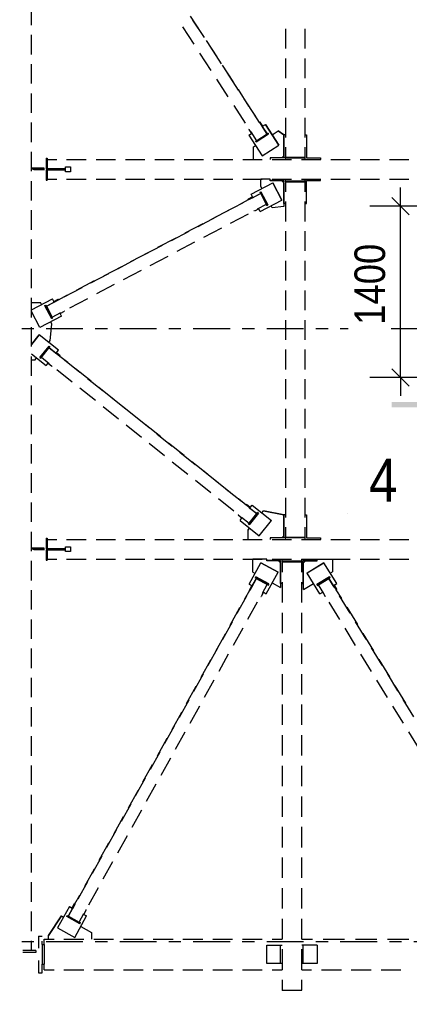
# Model space of a CAD drawing. Header units: millimetres. Extents: x -50 to 544, y -173 to 247.
# Drawn here: x 0.3 to 32.1, y -4 to 75.2 of the extents above; entities that cross this region are included whole.
import ezdxf

# ---------------------------------------------------------------- set-up
doc = ezdxf.new("R2010")
doc.units = ezdxf.units.MM
doc.linetypes.add('XKITLINE00', pattern=[0])
doc.linetypes.add('XKITLINE03', pattern=[6, 3, -1, 1, -1])
for name, color, linetype, lineweight in [('Part', 2, 'Continuous', 0), ('S-GRID', 1, 'Continuous', 0), ('Section', 6, 'Continuous', 0), ('Z-DIMENSIONS', 1, 'Continuous', 0)]:
    doc.layers.add(name, color=color, linetype=linetype, lineweight=lineweight)
doc.styles.add('GOST type A', font='ARIAL.TTF')

msp = doc.modelspace()

# ---------------------------------------------------------------- hatches: boundary and pattern name
at = {"layer": 'Section'}
msp.add_hatch(color=256, dxfattribs=at).paths.add_polyline_path([(30.642, 43.999), (37.242, 43.999), (37.242, 43.579), (30.642, 43.579)], flags=17)

# ---------------------------------------------------------------- linework, layer by layer
at = {"layer": 'Part', "linetype": 'XKITLINE00', "lineweight": 0}
for p, q in [((1.25, 74.751), (1.25, 76.341)), ((15.094, 74.164), (14.226, 75.499)), ((14.519, 73.197), (13.588, 74.629)), ((15.357, 73.742), (14.427, 75.173)), ((1.25, 72.368), (1.25, 73.957)), ((21.974, 74.464), (21.974, 72.851)), ((23.574, 72.851), (23.574, 74.464)), ((16.395, 72.162), (15.528, 73.496)), ((16.752, 71.595), (15.822, 73.027)), ((15.914, 71.05), (14.984, 72.482)), ((1.25, 69.984), (1.25, 71.573)), ((17.697, 70.16), (16.829, 71.494)), ((21.974, 72.045), (21.974, 70.432)), ((23.574, 70.432), (23.574, 72.045)), ((18.148, 69.448), (17.218, 70.88)), ((17.309, 68.904), (16.379, 70.335)), ((1.25, 67.6), (1.25, 69.189)), ((18.998, 68.157), (18.13, 69.492)), ((21.974, 69.625), (21.974, 68.013)), ((23.574, 68.013), (23.574, 69.625)), ((18.705, 66.757), (17.775, 68.188)), ((19.543, 67.302), (18.613, 68.733)), ((19.865, 66.823), (19.432, 67.49)), ((1.25, 65.216), (1.25, 66.805)), ((19.863, 66.821), (19.897, 66.843)), ((19.897, 66.836), (19.863, 66.814)), ((19.863, 66.821), (19.863, 66.814)), ((19.863, 66.814), (20.081, 66.479)), ((20.115, 66.508), (19.897, 66.843)), ((19.897, 66.843), (19.897, 66.836)), ((20.115, 66.501), (19.897, 66.836)), ((20.474, 65.87), (20.008, 66.586)), ((20.113, 66.504), (20.333, 66.647)), ((20.113, 66.503), (20.333, 66.645)), ((20.333, 66.645), (20.333, 66.647)), ((20.333, 66.647), (21.423, 64.97)), ((21.423, 64.968), (20.333, 66.645)), ((21.974, 67.206), (21.974, 65.593)), ((23.574, 65.593), (23.574, 67.206)), ((18.991, 66.255), (19.019, 66.273)), ((18.991, 66.248), (19.022, 66.268)), ((18.991, 66.255), (18.991, 66.248)), ((18.991, 66.248), (19.209, 65.912)), ((18.991, 65.775), (19.207, 65.915)), ((18.991, 65.773), (19.208, 65.914)), ((18.991, 65.775), (18.991, 65.773)), ((18.991, 65.773), (20.081, 64.097)), ((19.635, 65.325), (19.17, 66.041)), ((19.209, 65.912), (19.24, 65.933)), ((20.557, 65.923), (19.551, 65.269)), ((20.601, 65.856), (19.595, 65.202)), ((19.635, 65.325), (20.474, 65.87)), ((20.05, 66.522), (20.052, 66.523)), ((20.077, 66.48), (20.079, 66.482)), ((20.078, 66.479), (20.08, 66.481)), ((20.115, 66.501), (20.081, 66.479)), ((20.082, 66.48), (20.474, 65.878)), ((20.115, 66.508), (20.115, 66.501)), ((20.47, 65.876), (20.557, 65.933)), ((20.474, 65.878), (20.474, 65.87)), ((20.601, 65.866), (20.557, 65.933)), ((20.557, 65.933), (20.557, 65.923)), ((20.601, 65.856), (20.557, 65.923)), ((20.601, 65.856), (20.601, 65.866)), ((20.876, 65.809), (21.381, 66.136)), ((20.877, 65.808), (21.381, 66.135)), ((21.381, 66.135), (21.381, 66.136)), ((21.381, 66.136), (21.834, 65.795)), ((21.834, 65.794), (21.381, 66.135)), ((21.834, 65.795), (21.834, 65.794)), ((21.834, 64.094), (21.834, 65.794)), ((21.974, 65.799), (21.854, 65.799)), ((21.854, 65.799), (21.854, 63.919)), ((23.574, 65.799), (23.694, 65.799)), ((23.694, 65.799), (23.694, 63.919)), ((19.551, 65.279), (19.631, 65.331)), ((19.551, 65.269), (19.551, 65.279)), ((19.595, 65.202), (19.551, 65.269)), ((21.423, 64.968), (21.423, 64.97)), ((1.25, 62.832), (1.25, 64.421)), ((19.368, 64.829), (19.535, 64.937)), ((19.368, 64.827), (19.535, 64.936)), ((19.368, 64.827), (19.368, 64.829)), ((19.368, 63.799), (19.368, 64.827)), ((20.081, 64.097), (21.423, 64.968)), ((21.974, 64.787), (21.974, 63.981)), ((23.574, 63.981), (23.574, 64.787)), ((2.445, 63.899), (2.445, 63.039)), ((2.445, 63.899), (2.525, 63.899)), ((2.525, 63.899), (2.525, 63.039)), ((2.525, 63.799), (3.323, 63.799)), ((4.121, 63.799), (5.717, 63.799)), ((6.515, 63.799), (8.111, 63.799)), ((8.909, 63.799), (10.504, 63.799)), ((11.302, 63.799), (12.898, 63.799)), ((13.696, 63.799), (15.292, 63.799)), ((16.09, 63.799), (17.686, 63.799)), ((18.484, 63.799), (20.08, 63.799)), ((21.674, 63.934), (20.724, 63.934)), ((20.724, 63.934), (20.724, 63.919)), ((21.854, 63.919), (20.724, 63.919)), ((20.724, 63.919), (20.724, 63.799)), ((20.878, 63.799), (22.474, 63.799)), ((21.834, 64.094), (21.674, 63.934)), ((21.974, 63.799), (21.974, 63.981)), ((21.974, 63.981), (23.574, 63.981)), ((22.014, 63.941), (22.014, 63.981)), ((22.014, 63.941), (23.534, 63.941)), ((23.271, 63.799), (24.867, 63.799)), ((23.534, 63.941), (23.534, 63.981)), ((23.574, 63.799), (23.574, 63.981)), ((23.694, 63.919), (24.824, 63.919)), ((24.824, 63.919), (24.824, 63.799)), ((25.665, 63.799), (27.261, 63.799)), ((28.059, 63.799), (29.655, 63.799)), ((30.453, 63.799), (32.049, 63.799)), ((1.25, 63.119), (2.245, 63.119)), ((1.25, 63.039), (1.445, 63.039)), ((2.305, 63.039), (1.445, 63.039)), ((1.445, 62.959), (1.445, 63.039)), ((2.305, 62.959), (1.445, 62.959)), ((2.245, 63.119), (2.245, 63.039)), ((2.445, 63.039), (2.525, 63.039)), ((2.445, 62.959), (2.445, 62.099)), ((2.445, 62.959), (2.525, 62.959)), ((2.525, 63.049), (4.025, 63.049)), ((2.525, 62.959), (2.525, 62.099)), ((2.525, 62.949), (4.025, 62.949)), ((4.025, 63.039), (3.165, 63.039)), ((4.025, 62.959), (3.165, 62.959)), ((4.025, 63.199), (4.425, 63.199)), ((4.025, 63.039), (4.025, 63.199)), ((4.025, 62.959), (4.025, 63.039)), ((4.025, 62.799), (4.025, 62.959)), ((4.425, 62.799), (4.025, 62.799)), ((4.425, 63.199), (4.425, 62.799)), ((1.25, 60.448), (1.25, 62.037)), ((2.445, 62.099), (2.525, 62.099)), ((2.525, 62.199), (3.323, 62.199)), ((4.121, 62.199), (5.717, 62.199)), ((6.515, 62.199), (8.111, 62.199)), ((8.909, 62.199), (10.504, 62.199)), ((11.302, 62.199), (12.898, 62.199)), ((13.696, 62.199), (15.292, 62.199)), ((16.09, 62.199), (17.686, 62.199)), ((18.484, 62.199), (20.08, 62.199)), ((19.172, 60.966), (20.942, 61.898)), ((19.172, 60.965), (20.942, 61.897)), ((19.964, 62.197), (19.964, 62.199)), ((20.724, 62.197), (19.964, 62.197)), ((19.964, 61.609), (19.964, 62.197)), ((20.724, 62.079), (20.724, 62.199)), ((20.724, 62.057), (20.724, 62.079)), ((21.854, 62.079), (20.724, 62.079)), ((21.674, 62.064), (20.724, 62.064)), ((21.674, 62.057), (20.724, 62.057)), ((20.878, 62.199), (22.474, 62.199)), ((20.942, 61.897), (20.942, 61.898)), ((20.942, 61.898), (21.687, 60.483)), ((21.687, 60.481), (20.942, 61.897)), ((21.674, 62.064), (21.674, 62.057)), ((21.834, 61.903), (21.674, 62.064)), ((21.834, 61.897), (21.674, 62.057)), ((21.834, 61.903), (21.834, 61.897)), ((21.834, 61.897), (21.834, 59.968)), ((21.854, 60.199), (21.854, 62.079)), ((21.974, 61.967), (21.974, 62.199)), ((21.974, 61.987), (22.014, 61.987)), ((21.974, 61.967), (21.974, 61.162)), ((23.534, 62.026), (22.014, 62.026)), ((22.014, 62.026), (22.014, 61.959)), ((22.014, 61.999), (23.534, 61.999)), ((22.014, 61.959), (23.534, 61.959)), ((23.574, 61.959), (22.066, 61.959)), ((23.271, 62.199), (24.867, 62.199)), ((23.534, 61.959), (23.534, 62.026)), ((23.534, 61.987), (23.574, 61.987)), ((23.574, 61.967), (23.574, 62.199)), ((23.574, 61.162), (23.574, 61.967)), ((23.694, 60.199), (23.694, 62.079)), ((23.694, 62.079), (24.824, 62.079)), ((24.824, 62.079), (24.824, 62.199)), ((25.665, 62.199), (27.261, 62.199)), ((28.059, 62.199), (29.655, 62.199)), ((30.453, 62.199), (32.049, 62.199)), ((19.22, 60.643), (19.948, 61.026)), ((19.312, 60.699), (19.945, 61.033)), ((19.902, 61.123), (19.973, 61.161)), ((19.973, 61.151), (19.902, 61.113)), ((19.902, 61.113), (19.902, 61.123)), ((19.902, 61.113), (20.462, 60.052)), ((20.057, 61.432), (19.964, 61.609)), ((20.532, 60.099), (19.973, 61.161)), ((19.973, 61.161), (19.973, 61.151)), ((19.973, 61.151), (20.532, 60.089)), ((17.034, 59.491), (18.491, 60.259)), ((18.215, 60.131), (18.953, 60.52)), ((19.291, 60.738), (18.939, 60.553)), ((18.939, 60.545), (19.293, 60.732)), ((18.939, 60.553), (18.939, 60.545)), ((18.958, 60.51), (18.939, 60.545)), ((19.312, 60.696), (18.958, 60.51)), ((19.172, 60.965), (19.172, 60.966)), ((19.312, 60.699), (19.172, 60.965)), ((19.293, 60.735), (19.293, 60.732)), ((19.293, 60.732), (19.312, 60.696)), ((19.307, 60.706), (19.308, 60.707)), ((19.31, 60.7), (19.311, 60.701)), ((19.311, 60.699), (19.312, 60.699)), ((19.312, 60.696), (19.312, 60.699)), ((19.918, 59.549), (21.687, 60.481)), ((21.687, 60.483), (21.687, 60.481)), ((21.974, 60.357), (21.974, 58.747)), ((23.574, 58.747), (23.574, 60.357)), ((1.25, 58.064), (1.25, 59.653)), ((16, 58.964), (17.476, 59.742)), ((19.443, 59.59), (19.426, 59.621)), ((19.797, 59.776), (19.443, 59.59)), ((19.686, 59.758), (20.414, 60.142)), ((19.78, 59.808), (19.797, 59.776)), ((19.918, 59.549), (19.781, 59.808)), ((19.797, 59.776), (19.797, 59.779)), ((20.462, 60.052), (20.532, 60.089)), ((20.532, 60.089), (20.532, 60.099)), ((20.896, 59.84), (20.803, 60.016)), ((21.834, 59.968), (20.896, 59.84)), ((21.974, 60.199), (21.854, 60.199)), ((23.574, 60.199), (23.694, 60.199)), ((14.849, 58.34), (16.306, 59.108)), ((17.5, 58.607), (18.957, 59.374)), ((12.663, 57.189), (14.12, 57.956)), ((13.785, 57.798), (15.262, 58.576)), ((15.315, 57.456), (16.772, 58.223)), ((21.974, 57.942), (21.974, 56.331)), ((23.574, 56.331), (23.574, 57.942)), ((1.25, 55.68), (1.25, 57.269)), ((11.57, 56.631), (13.047, 57.409)), ((13.129, 56.304), (14.586, 57.072)), ((10.477, 56.038), (11.935, 56.805)), ((8.292, 54.887), (9.749, 55.654)), ((9.356, 55.465), (10.832, 56.242)), ((10.944, 55.153), (12.401, 55.921)), ((21.974, 55.526), (21.974, 53.916)), ((23.574, 53.916), (23.574, 55.526)), ((1.25, 53.296), (1.25, 54.885)), ((7.141, 54.298), (8.617, 55.076)), ((8.758, 54.002), (10.215, 54.769)), ((4.926, 53.131), (6.403, 53.909)), ((6.106, 53.735), (7.563, 54.503)), ((3.921, 52.584), (5.378, 53.352)), ((6.572, 52.851), (8.03, 53.618)), ((21.974, 53.111), (21.974, 51.5)), ((23.574, 51.5), (23.574, 53.111)), ((1.25, 50.912), (1.25, 52.501)), ((1.25, 51.526), (2.961, 52.427)), ((1.25, 51.525), (2.961, 52.426)), ((3.082, 52.197), (2.961, 52.427)), ((2.961, 52.427), (2.961, 52.426)), ((3.082, 52.196), (2.961, 52.426)), ((3.082, 52.2), (3.436, 52.386)), ((3.436, 52.379), (3.082, 52.193)), ((3.101, 52.158), (3.455, 52.344)), ((3.455, 52.351), (3.436, 52.386)), ((3.436, 52.386), (3.436, 52.379)), ((3.455, 52.344), (3.436, 52.379)), ((3.45, 52.354), (4.188, 52.743)), ((3.455, 52.344), (3.455, 52.351)), ((4.387, 51.7), (5.844, 52.467)), ((1.25, 52.139), (1.983, 52.139)), ((1.25, 52.138), (1.983, 52.138)), ((2.077, 51.961), (1.983, 52.139)), ((1.983, 52.139), (1.983, 52.138)), ((2.076, 51.961), (1.983, 52.138)), ((2.346, 51.876), (2.417, 51.913)), ((2.346, 51.866), (2.417, 51.904)), ((2.346, 51.866), (2.346, 51.876)), ((2.906, 50.805), (2.346, 51.866)), ((2.417, 51.904), (2.417, 51.913)), ((2.464, 51.825), (2.417, 51.913)), ((2.976, 50.842), (2.417, 51.904)), ((2.464, 51.817), (3.192, 52.2)), ((2.464, 51.825), (3.1, 52.16)), ((2.464, 51.825), (2.464, 51.817)), ((2.464, 51.817), (2.93, 50.932)), ((3.082, 52.193), (3.082, 52.2)), ((3.101, 52.158), (3.082, 52.193)), ((1.937, 50.078), (1.25, 51.383)), ((3.707, 51.01), (1.937, 50.078)), ((2.906, 50.805), (2.976, 50.842)), ((2.93, 50.932), (3.658, 51.316)), ((2.977, 50.852), (2.933, 50.934)), ((2.976, 50.842), (2.977, 50.852)), ((3.586, 51.238), (3.569, 51.269)), ((3.586, 51.238), (3.939, 51.424)), ((3.707, 51.01), (3.587, 51.238)), ((3.707, 51.012), (3.587, 51.238)), ((3.707, 51.012), (3.707, 51.01)), ((3.939, 51.424), (3.923, 51.455)), ((3.939, 51.431), (3.926, 51.457)), ((3.939, 51.424), (3.939, 51.431)), ((1.25, 48.528), (1.25, 50.117)), ((2.787, 49.017), (2.915, 50.369)), ((2.915, 50.37), (2.823, 50.545)), ((2.915, 50.369), (2.823, 50.545)), ((2.915, 50.369), (2.915, 50.37)), ((2.915, 50.37), (2.915, 50.369)), ((21.974, 50.695), (21.974, 49.085)), ((23.574, 49.085), (23.574, 50.695)), ((1.25, 48.696), (1.881, 49.485)), ((1.881, 49.484), (1.25, 48.694)), ((3.443, 48.237), (1.881, 49.485)), ((1.881, 49.485), (1.881, 49.484)), ((3.443, 48.235), (1.881, 49.484)), ((1.944, 47.641), (2.693, 48.578)), ((1.944, 47.631), (2.694, 48.569)), ((2.007, 47.581), (2.756, 48.519)), ((2.662, 48.861), (2.787, 49.017)), ((2.694, 48.569), (2.693, 48.578)), ((2.693, 48.578), (2.756, 48.528)), ((2.694, 48.569), (2.756, 48.519)), ((2.694, 48.442), (3.322, 47.94)), ((2.698, 48.446), (3.256, 48.001)), ((2.756, 48.519), (2.756, 48.528)), ((1.25, 47.94), (2.444, 46.986)), ((1.25, 46.144), (1.25, 47.733)), ((1.538, 47.455), (1.663, 47.61)), ((1.944, 47.641), (1.944, 47.631)), ((1.944, 47.631), (2.007, 47.581)), ((2.07, 47.661), (2.698, 47.159)), ((3.256, 48.001), (3.443, 48.235)), ((3.256, 47.998), (3.281, 48.029)), ((3.256, 48.001), (3.256, 47.998)), ((3.256, 47.998), (3.568, 47.749)), ((3.281, 48.029), (3.281, 48.032)), ((3.593, 47.78), (3.281, 48.029)), ((3.283, 48.035), (3.593, 47.787)), ((3.443, 48.235), (3.443, 48.237)), ((3.568, 47.749), (3.593, 47.78)), ((3.574, 47.756), (4.207, 47.25)), ((3.593, 47.787), (3.593, 47.78)), ((21.974, 48.28), (21.974, 46.669)), ((23.574, 46.669), (23.574, 48.28)), ((1.25, 47.455), (1.538, 47.455)), ((2.444, 46.986), (2.628, 47.215)), ((2.607, 47.186), (2.629, 47.214)), ((2.607, 47.189), (2.607, 47.186)), ((2.607, 47.186), (2.919, 46.936)), ((2.919, 46.936), (2.942, 46.964)), ((3.95, 47.439), (5.205, 46.436)), ((3.325, 46.658), (4.581, 45.655)), ((4.841, 46.745), (6.107, 45.733)), ((1.25, 43.76), (1.25, 45.35)), ((5.832, 45.935), (7.088, 44.932)), ((6.74, 45.227), (8.006, 44.216)), ((21.974, 45.864), (21.974, 44.254)), ((23.574, 44.254), (23.574, 45.864)), ((5.208, 45.154), (6.463, 44.151)), ((7.715, 44.431), (8.97, 43.428)), ((7.091, 43.649), (8.346, 42.647)), ((8.639, 43.71), (9.905, 42.699)), ((1.25, 41.376), (1.25, 42.966)), ((9.598, 42.926), (10.853, 41.924)), ((21.974, 43.449), (21.974, 41.839)), ((23.574, 41.839), (23.574, 43.449)), ((8.974, 42.145), (10.229, 41.142)), ((10.538, 42.193), (11.804, 41.182)), ((11.481, 41.422), (12.736, 40.419)), ((1.25, 38.992), (1.25, 40.582)), ((10.857, 40.641), (12.112, 39.638)), ((12.437, 40.676), (13.703, 39.664)), ((21.974, 41.033), (21.974, 39.423)), ((23.574, 39.423), (23.574, 41.033)), ((13.364, 39.918), (14.619, 38.915)), ((12.739, 39.137), (13.995, 38.134)), ((14.336, 39.159), (15.602, 38.147)), ((1.25, 36.608), (1.25, 38.198)), ((15.246, 38.414), (16.502, 37.411)), ((21.974, 38.618), (21.974, 37.008)), ((23.574, 37.008), (23.574, 38.618)), ((14.622, 37.633), (15.877, 36.63)), ((16.235, 37.642), (17.501, 36.63)), ((17.129, 36.91), (18.384, 35.907)), ((1.25, 34.224), (1.25, 35.814)), ((16.505, 36.129), (17.76, 35.126)), ((18.134, 36.124), (18.767, 35.619)), ((21.974, 36.202), (21.974, 34.592)), ((23.574, 34.592), (23.574, 36.202)), ((18.765, 35.615), (18.79, 35.647)), ((18.79, 35.64), (18.765, 35.608)), ((18.765, 35.615), (18.765, 35.608)), ((18.765, 35.608), (19.077, 35.359)), ((19.102, 35.397), (18.79, 35.647)), ((18.79, 35.647), (18.79, 35.64)), ((19.102, 35.39), (18.79, 35.64)), ((19.702, 34.98), (18.953, 34.043)), ((19.012, 35.405), (19.64, 34.904)), ((19.765, 34.931), (19.015, 33.993)), ((19.015, 34.123), (19.64, 34.904)), ((19.102, 35.39), (19.077, 35.359)), ((19.078, 35.36), (19.64, 34.912)), ((19.102, 35.394), (19.264, 35.597)), ((19.102, 35.393), (19.264, 35.596)), ((19.102, 35.397), (19.102, 35.39)), ((19.264, 35.596), (19.264, 35.597)), ((19.264, 35.597), (20.827, 34.349)), ((19.264, 35.596), (20.827, 34.348)), ((19.64, 34.912), (19.702, 34.99)), ((19.64, 34.912), (19.64, 34.904)), ((19.765, 34.94), (19.702, 34.99)), ((19.702, 34.99), (19.702, 34.98)), ((19.765, 34.931), (19.702, 34.98)), ((19.765, 34.931), (19.765, 34.94)), ((20.045, 34.974), (20.17, 35.131)), ((20.046, 34.973), (20.17, 35.129)), ((20.17, 35.129), (20.17, 35.131)), ((20.17, 35.131), (21.834, 34.811)), ((21.834, 34.809), (20.17, 35.129)), ((18.115, 34.803), (18.134, 34.827)), ((18.115, 34.796), (18.138, 34.824)), ((18.115, 34.803), (18.115, 34.796)), ((18.115, 34.796), (18.428, 34.546)), ((18.266, 34.348), (18.426, 34.548)), ((18.266, 34.346), (18.426, 34.547)), ((18.266, 34.348), (18.266, 34.346)), ((18.266, 34.346), (19.828, 33.098)), ((18.388, 34.624), (19.015, 34.123)), ((18.428, 34.546), (18.45, 34.574)), ((18.953, 34.053), (19.011, 34.126)), ((19.828, 33.098), (20.827, 34.348)), ((20.827, 34.348), (20.827, 34.349)), ((21.834, 34.811), (21.834, 34.809)), ((21.834, 33.095), (21.834, 34.809)), ((21.974, 34.8), (21.854, 34.8)), ((21.854, 34.8), (21.854, 32.92)), ((23.574, 34.8), (23.694, 34.8)), ((23.694, 34.8), (23.694, 32.92)), ((1.25, 31.841), (1.25, 33.43)), ((18.922, 33.569), (19.045, 33.723)), ((18.922, 33.567), (19.046, 33.723)), ((18.922, 33.567), (18.922, 33.569)), ((18.922, 32.8), (18.922, 33.567)), ((18.953, 34.043), (18.953, 34.053)), ((19.015, 33.993), (18.953, 34.043)), ((21.974, 33.787), (21.974, 32.982)), ((23.574, 32.982), (23.574, 33.787)), ((2.445, 32.9), (2.445, 32.04)), ((2.445, 32.9), (2.525, 32.9)), ((2.525, 32.9), (2.525, 32.04)), ((2.525, 32.8), (3.323, 32.8)), ((4.121, 32.8), (5.717, 32.8)), ((6.515, 32.8), (8.111, 32.8)), ((8.909, 32.8), (10.504, 32.8)), ((11.302, 32.8), (12.898, 32.8)), ((13.696, 32.8), (15.292, 32.8)), ((16.09, 32.8), (17.686, 32.8)), ((18.484, 32.8), (20.08, 32.8)), ((21.674, 32.935), (20.724, 32.935)), ((20.724, 32.935), (20.724, 32.92)), ((21.854, 32.92), (20.724, 32.92)), ((20.724, 32.92), (20.724, 32.8)), ((20.878, 32.8), (22.474, 32.8)), ((21.834, 33.095), (21.674, 32.935)), ((21.974, 32.8), (21.974, 32.982)), ((21.974, 32.982), (23.574, 32.982)), ((22.014, 32.942), (22.014, 32.982)), ((22.014, 32.942), (23.534, 32.942)), ((23.271, 32.8), (24.867, 32.8)), ((23.534, 32.942), (23.534, 32.982)), ((23.574, 32.8), (23.574, 32.982)), ((23.694, 32.92), (24.824, 32.92)), ((24.824, 32.92), (24.824, 32.8)), ((25.665, 32.8), (27.261, 32.8)), ((28.059, 32.8), (29.655, 32.8)), ((30.453, 32.8), (32.049, 32.8)), ((1.25, 32.12), (2.245, 32.12)), ((1.25, 32.04), (1.445, 32.04)), ((2.305, 32.04), (1.445, 32.04)), ((1.445, 31.96), (1.445, 32.04)), ((2.305, 31.96), (1.445, 31.96)), ((2.245, 32.12), (2.245, 32.04)), ((2.445, 32.04), (2.525, 32.04)), ((2.445, 31.96), (2.445, 31.1)), ((2.445, 31.96), (2.525, 31.96)), ((2.525, 32.05), (4.025, 32.05)), ((2.525, 31.96), (2.525, 31.1)), ((2.525, 31.95), (4.025, 31.95)), ((4.025, 32.04), (3.165, 32.04)), ((4.025, 31.96), (3.165, 31.96)), ((4.025, 32.2), (4.425, 32.2)), ((4.025, 32.04), (4.025, 32.2)), ((4.025, 31.96), (4.025, 32.04)), ((4.025, 31.8), (4.025, 31.96)), ((4.425, 31.8), (4.025, 31.8)), ((4.425, 32.2), (4.425, 31.8)), ((1.25, 29.457), (1.25, 31.046)), ((2.445, 31.1), (2.525, 31.1)), ((2.525, 31.2), (3.323, 31.2)), ((4.121, 31.2), (5.717, 31.2)), ((6.515, 31.2), (8.111, 31.2)), ((8.909, 31.2), (10.504, 31.2)), ((11.302, 31.2), (12.898, 31.2)), ((13.696, 31.2), (15.292, 31.2)), ((16.09, 31.2), (17.686, 31.2)), ((18.484, 31.2), (20.08, 31.2)), ((19.315, 31.195), (19.315, 31.2)), ((20.45, 31.195), (19.315, 31.195)), ((19.315, 30.123), (19.315, 31.195)), ((20.45, 31.08), (20.45, 31.2)), ((21.58, 31.08), (20.45, 31.08)), ((20.45, 31.055), (20.45, 31.08)), ((21.4, 31.065), (20.45, 31.065)), ((21.4, 31.055), (20.45, 31.055)), ((20.878, 31.2), (22.474, 31.2)), ((21.4, 31.065), (21.4, 31.055)), ((21.56, 30.905), (21.4, 31.065)), ((21.56, 30.895), (21.4, 31.055)), ((21.56, 30.905), (21.56, 30.895)), ((21.58, 29.2), (21.58, 31.08)), ((21.7, 30.969), (21.7, 31.2)), ((21.7, 30.988), (21.74, 30.988)), ((21.7, 30.969), (21.7, 30.137)), ((23.26, 31.028), (21.74, 31.028)), ((21.74, 31.028), (21.74, 30.961)), ((21.74, 31.001), (23.26, 31.001)), ((21.74, 30.961), (23.26, 30.961)), ((23.3, 30.96), (21.792, 30.96)), ((23.26, 30.961), (23.26, 31.028)), ((23.26, 30.988), (23.3, 30.988)), ((23.271, 31.2), (24.867, 31.2)), ((23.3, 30.969), (23.3, 31.2)), ((23.3, 30.137), (23.3, 30.969)), ((23.42, 29.2), (23.42, 31.08)), ((23.42, 31.08), (24.55, 31.08)), ((23.44, 30.9), (23.6, 31.06)), ((23.44, 28.709), (23.44, 30.9)), ((23.6, 31.06), (24.55, 31.06)), ((24.55, 31.08), (24.55, 31.2)), ((24.55, 31.195), (25.8, 31.195)), ((24.55, 31.06), (24.55, 31.08)), ((25.665, 31.2), (27.261, 31.2)), ((25.8, 31.195), (25.8, 31.2)), ((25.8, 31.195), (25.8, 30.151)), ((28.059, 31.2), (29.655, 31.2)), ((30.453, 31.2), (32.049, 31.2)), ((19.003, 29.153), (19.976, 30.898)), ((19.003, 29.149), (19.976, 30.893)), ((19.315, 30.123), (19.49, 30.026)), ((19.976, 30.893), (19.976, 30.898)), ((19.976, 30.898), (21.374, 30.122)), ((21.374, 30.117), (19.976, 30.893)), ((20.402, 28.372), (21.374, 30.117)), ((21.374, 30.122), (21.374, 30.117)), ((21.56, 30.895), (21.56, 28.876)), ((23.743, 30.064), (25.107, 30.898)), ((25.107, 30.893), (23.743, 30.059)), ((26.152, 29.195), (25.107, 30.898)), ((25.107, 30.898), (25.107, 30.893)), ((26.152, 29.191), (25.107, 30.893)), ((25.63, 30.047), (25.8, 30.151)), ((19.219, 28.893), (19.613, 29.599)), ((19.266, 29.003), (19.602, 29.606)), ((19.528, 29.68), (19.567, 29.75)), ((19.567, 29.716), (19.528, 29.647)), ((19.528, 29.647), (19.528, 29.68)), ((19.528, 29.647), (20.577, 29.064)), ((20.616, 29.167), (19.567, 29.75)), ((19.567, 29.75), (19.567, 29.716)), ((19.567, 29.716), (20.616, 29.134)), ((23.743, 30.059), (23.743, 30.064)), ((24.787, 28.357), (23.743, 30.059)), ((24.54, 29.142), (25.563, 29.768)), ((24.54, 29.109), (25.563, 29.734)), ((24.582, 29.041), (25.605, 29.666)), ((25.956, 28.909), (25.523, 29.616)), ((25.896, 29.034), (25.534, 29.623)), ((25.563, 29.734), (25.563, 29.768)), ((25.563, 29.768), (25.605, 29.699)), ((25.605, 29.666), (25.563, 29.734)), ((25.605, 29.666), (25.605, 29.699)), ((1.25, 27.073), (1.25, 28.662)), ((18.658, 27.944), (19.053, 28.655)), ((19.003, 29.153), (19.003, 29.149)), ((19.003, 29.149), (19.266, 29.003)), ((19.225, 29.026), (19.036, 28.688)), ((19.036, 28.664), (19.231, 29.013)), ((19.036, 28.688), (19.036, 28.664)), ((19.036, 28.664), (19.071, 28.645)), ((19.266, 28.994), (19.071, 28.645)), ((19.231, 29.023), (19.231, 29.013)), ((19.231, 29.013), (19.266, 28.994)), ((19.266, 28.994), (19.266, 29.003)), ((20.093, 28.408), (20.487, 29.114)), ((20.577, 29.064), (20.616, 29.134)), ((20.616, 29.134), (20.616, 29.167)), ((20.89, 29.248), (21.56, 28.876)), ((21.7, 29.2), (21.58, 29.2)), ((21.7, 29.305), (21.7, 27.641)), ((23.3, 27.641), (23.3, 29.305)), ((23.3, 29.2), (23.42, 29.2)), ((23.44, 28.709), (24.263, 29.212)), ((24.54, 29.142), (24.54, 29.109)), ((24.54, 29.109), (24.582, 29.041)), ((25.103, 28.388), (24.67, 29.095)), ((25.896, 29.034), (26.152, 29.191)), ((25.896, 29.025), (25.93, 29.046)), ((25.896, 29.034), (25.896, 29.025)), ((25.896, 29.025), (26.105, 28.684)), ((25.93, 29.046), (25.93, 29.055)), ((26.139, 28.705), (25.93, 29.046)), ((25.936, 29.059), (26.139, 28.729)), ((26.105, 28.684), (26.139, 28.705)), ((26.56, 27.984), (26.123, 28.696)), ((26.139, 28.729), (26.139, 28.705)), ((26.152, 29.191), (26.152, 29.195)), ((18.039, 26.774), (18.826, 28.187)), ((19.953, 28.155), (19.98, 28.14)), ((20.174, 28.489), (19.98, 28.14)), ((20.147, 28.504), (20.174, 28.489)), ((20.151, 28.511), (20.402, 28.372)), ((20.174, 28.489), (20.174, 28.498)), ((24.787, 28.357), (25.031, 28.506)), ((25.009, 28.483), (25.035, 28.499)), ((25.009, 28.492), (25.009, 28.483)), ((25.009, 28.483), (25.218, 28.142)), ((25.218, 28.142), (25.244, 28.158)), ((27.255, 26.791), (26.389, 28.203)), ((17.47, 25.812), (18.262, 27.233)), ((18.913, 26.289), (19.7, 27.702)), ((26.402, 26.27), (25.536, 27.682)), ((27.869, 25.849), (26.996, 27.272)), ((1.25, 24.689), (1.25, 26.278)), ((21.7, 26.809), (21.7, 25.146)), ((23.3, 25.146), (23.3, 26.809)), ((16.858, 24.655), (17.645, 26.068)), ((17.732, 24.17), (18.519, 25.583)), ((27.701, 24.151), (26.835, 25.563)), ((28.554, 24.672), (27.688, 26.085)), ((16.282, 23.681), (17.074, 25.102)), ((29.179, 23.713), (28.306, 25.137)), ((1.25, 22.305), (1.25, 23.894)), ((15.677, 22.536), (16.464, 23.949)), ((21.7, 24.314), (21.7, 22.65)), ((23.3, 22.65), (23.3, 24.314)), ((29.854, 22.553), (28.987, 23.966)), ((16.551, 22.051), (17.338, 23.464)), ((29.001, 22.032), (28.135, 23.445)), ((30.488, 21.578), (29.615, 23.001)), ((15.094, 21.549), (15.886, 22.97)), ((1.25, 19.921), (1.25, 21.51)), ((14.496, 20.417), (15.283, 21.83)), ((21.7, 21.818), (21.7, 20.155)), ((23.3, 20.155), (23.3, 21.818)), ((31.153, 20.435), (30.287, 21.847)), ((13.906, 19.418), (14.698, 20.839)), ((15.37, 19.932), (16.157, 21.345)), ((30.3, 19.913), (29.434, 21.326)), ((31.798, 19.443), (30.925, 20.866)), ((1.25, 17.537), (1.25, 19.126)), ((13.315, 18.298), (14.103, 19.711)), ((14.189, 17.813), (14.976, 19.226)), ((21.7, 19.323), (21.7, 17.659)), ((23.3, 17.659), (23.3, 19.323)), ((31.599, 17.795), (30.733, 19.207)), ((32.452, 18.316), (31.586, 19.728)), ((12.718, 17.286), (13.51, 18.707)), ((12.135, 16.179), (12.922, 17.592)), ((1.25, 15.153), (1.25, 16.742)), ((13.008, 15.694), (13.796, 17.107)), ((21.7, 16.827), (21.7, 15.164)), ((23.3, 15.164), (23.3, 16.827)), ((32.899, 15.676), (32.032, 17.088)), ((11.53, 15.154), (12.322, 16.576)), ((10.954, 14.06), (11.741, 15.473)), ((1.25, 12.769), (1.25, 14.358)), ((10.343, 13.023), (11.135, 14.444)), ((11.828, 13.575), (12.615, 14.988)), ((21.7, 14.332), (21.7, 12.668)), ((23.3, 12.668), (23.3, 14.332)), ((9.773, 11.941), (10.56, 13.354)), ((10.647, 11.456), (11.434, 12.869)), ((1.25, 10.385), (1.25, 11.974)), ((9.155, 10.891), (9.947, 12.312)), ((8.592, 9.822), (9.379, 11.235)), ((21.7, 11.836), (21.7, 10.173)), ((23.3, 10.173), (23.3, 11.836)), ((9.466, 9.337), (10.253, 10.75)), ((1.25, 8.001), (1.25, 9.59)), ((7.967, 8.76), (8.759, 10.181)), ((7.411, 7.703), (8.199, 9.116)), ((21.7, 9.341), (21.7, 7.677)), ((23.3, 7.677), (23.3, 9.341)), ((6.779, 6.628), (7.571, 8.049)), ((8.285, 7.218), (9.072, 8.631)), ((1.25, 5.617), (1.25, 7.206)), ((6.23, 5.584), (7.018, 6.997)), ((7.104, 5.099), (7.892, 6.512)), ((21.7, 6.845), (21.7, 5.182)), ((23.3, 5.182), (23.3, 6.845)), ((5.591, 4.497), (6.383, 5.918)), ((1.25, 3.233), (1.25, 4.823)), ((5.05, 3.465), (5.837, 4.878)), ((5.924, 2.98), (6.711, 4.393)), ((21.7, 4.35), (21.7, 2.686)), ((23.3, 2.686), (23.3, 4.35)), ((4.799, 3.076), (5.195, 3.786)), ((1.25, 0.849), (1.25, 2.439)), ((4.35, 2.858), (3.378, 1.114)), ((4.35, 2.854), (3.378, 1.109)), ((4.262, 2.053), (4.656, 2.759)), ((4.262, 2.079), (4.609, 2.701)), ((4.35, 2.858), (4.577, 2.732)), ((4.35, 2.854), (4.35, 2.858)), ((4.35, 2.854), (4.577, 2.728)), ((4.577, 2.742), (4.772, 3.091)), ((4.772, 3.067), (4.577, 2.718)), ((4.577, 2.718), (4.577, 2.742)), ((4.577, 2.718), (4.612, 2.699)), ((4.612, 2.699), (4.807, 3.048)), ((4.807, 3.071), (4.772, 3.091)), ((4.772, 3.091), (4.772, 3.067)), ((4.807, 3.048), (4.772, 3.067)), ((4.807, 3.048), (4.807, 3.071)), ((5.521, 2.194), (5.716, 2.543)), ((5.716, 2.543), (5.688, 2.558)), ((5.716, 2.567), (5.698, 2.576)), ((5.716, 2.543), (5.716, 2.567)), ((3.689, 2.088), (2.633, 0.492)), ((2.633, 0.487), (3.689, 2.083)), ((3.689, 2.088), (3.866, 1.99)), ((3.689, 2.083), (3.689, 2.088)), ((3.689, 2.083), (3.864, 1.986)), ((4.136, 2.059), (4.175, 2.129)), ((4.136, 2.026), (4.175, 2.095)), ((4.136, 2.026), (4.136, 2.059)), ((5.185, 1.443), (4.136, 2.026)), ((4.175, 2.095), (4.175, 2.129)), ((4.175, 2.129), (4.263, 2.08)), ((5.224, 1.513), (4.175, 2.095)), ((4.262, 2.079), (4.262, 2.053)), ((4.262, 2.053), (5.136, 1.568)), ((4.776, 0.333), (5.749, 2.077)), ((5.136, 1.568), (5.53, 2.274)), ((5.148, 1.588), (5.224, 1.546)), ((5.494, 2.209), (5.521, 2.194)), ((5.525, 2.201), (5.749, 2.077)), ((5.527, 2.205), (5.749, 2.082)), ((5.749, 2.077), (5.749, 2.082)), ((21.7, 1.854), (21.7, 0.191)), ((23.3, 0.191), (23.3, 1.854)), ((3.378, 1.109), (3.378, 1.114)), ((3.378, 1.109), (4.776, 0.333)), ((5.185, 1.443), (5.224, 1.513)), ((5.224, 1.546), (5.224, 1.513)), ((5.264, 1.209), (6.136, 0.724)), ((5.266, 1.212), (6.136, 0.729)), ((1.25, -0.74), (1.25, 0.055)), ((1.82, 0.441), (1.82, -0.559)), ((1.82, 0.441), (2.12, 0.441)), ((2.12, -0.259), (2.12, 0.029)), ((2.28, 0.191), (3.089, 0.191)), ((2.28, -0.259), (2.28, 0.191)), ((2.633, 0.492), (2.633, 0.487)), ((2.633, 0.191), (2.633, 0.487)), ((3.898, 0.191), (5.517, 0.191)), ((6.136, 0.724), (6.136, 0.729)), ((6.136, 0.724), (6.136, 0.191)), ((6.326, 0.191), (7.944, 0.191)), ((8.753, 0.191), (10.372, 0.191)), ((11.181, 0.191), (12.799, 0.191)), ((13.608, 0.191), (15.227, 0.191)), ((16.036, 0.191), (17.654, 0.191)), ((18.463, 0.191), (20.082, 0.191)), ((20.891, 0.191), (21.7, 0.191)), ((23.3, 0.191), (24.175, 0.191)), ((25.05, 0.191), (26.8, 0.191)), ((27.675, 0.191), (29.425, 0.191)), ((30.3, 0.191), (32.05, 0.191)), ((1.6, -0.74), (0.533, -0.74)), ((1.6, -0.74), (1.6, -0.9)), ((2.12, -0.259), (2.12, -1.859)), ((2.12, -0.259), (2.28, -0.259)), ((2.28, -0.259), (2.28, -1.859)), ((20.45, -1.809), (20.45, -0.309)), ((20.45, -0.309), (21.7, -0.309)), ((21.58, -1.809), (21.58, -0.309)), ((21.7, -0.641), (21.7, -2.305)), ((24.55, -0.309), (23.3, -0.309)), ((23.3, -2.305), (23.3, -0.641)), ((23.42, -1.809), (23.42, -0.309)), ((24.55, -0.309), (24.55, -1.809)), ((1.6, -0.9), (0.533, -0.9)), ((1.82, -1.559), (1.82, -2.559)), ((2.12, -1.859), (2.28, -1.859)), ((2.12, -2.559), (2.12, -1.859)), ((2.28, -2.309), (2.28, -1.859)), ((2.28, -2.309), (3.089, -2.309)), ((3.898, -2.309), (5.517, -2.309)), ((6.326, -2.309), (7.944, -2.309)), ((8.753, -2.309), (10.372, -2.309)), ((11.181, -2.309), (12.799, -2.309)), ((13.608, -2.309), (15.227, -2.309)), ((16.036, -2.309), (17.654, -2.309)), ((18.463, -2.309), (20.082, -2.309)), ((21.7, -1.809), (20.45, -1.809)), ((20.891, -2.309), (21.7, -2.309)), ((24.55, -1.809), (23.3, -1.809)), ((23.3, -2.309), (24.109, -2.309)), ((24.918, -2.309), (26.535, -2.309)), ((27.344, -2.309), (28.962, -2.309)), ((29.77, -2.309), (31.388, -2.309)), ((1.82, -2.559), (2.12, -2.559)), ((21.7, -3.137), (21.7, -3.969)), ((23.3, -3.969), (23.3, -3.137)), ((21.7, -3.969), (23.3, -3.969)), ((21.738, -4.008), (21.738, -3.969)), ((23.258, -4.008), (21.738, -4.008)), ((23.258, -4.008), (23.258, -3.969)), ((23.26, -3.981), (23.258, -4.008)), ((23.26, -3.981), (23.26, -3.969))]:
    msp.add_line(p, q, dxfattribs=at)
at = {"layer": 'S-GRID', "linetype": 'XKITLINE03', "lineweight": 0}
for p, q in [((-15.55, 50), (27.102, 50)), ((30.602, 50), (36.496, 50)), ((-15.55, 0), (215.685, 0))]:
    msp.add_line(p, q, dxfattribs=at)
at = {"layer": 'Section', "linetype": 'XKITLINE00', "lineweight": 0}
for q in [(27.042, 34.879), (27.042, 34.878)]:
    msp.add_line((27.042, 34.878), q, dxfattribs=at)
at = {"layer": 'Z-DIMENSIONS', "linetype": 'XKITLINE00', "lineweight": 0}
for p, q in [((31.352, 60), (31.352, 61.5)), ((30.645, 60.707), (32.059, 59.293)), ((44.84, 60), (28.852, 60)), ((31.352, 46), (31.352, 60)), ((36.496, 46), (28.852, 46)), ((30.645, 46.707), (32.059, 45.293)), ((31.352, 46), (31.352, 44.5))]:
    msp.add_line(p, q, dxfattribs=at)
at = {"layer": 'Z-DIMENSIONS'}
for p in [(31.352, 60), (31.352, 46)]:
    msp.add_point(p, dxfattribs=at)

# ---------------------------------------------------------------- texts
at = {"layer": 'Section', "style": 'GOST type A', "width": 0.85}
msp.add_text('4', height=3.5, dxfattribs=at).set_placement((28.792, 35.878))
at = {"layer": 'Z-DIMENSIONS', "style": 'GOST type A', "width": 0.85}
msp.add_text('1400', height=2.5, rotation=90.00021, dxfattribs=at).set_placement((30.102, 50.314))

doc.saveas('drawing.dxf')
